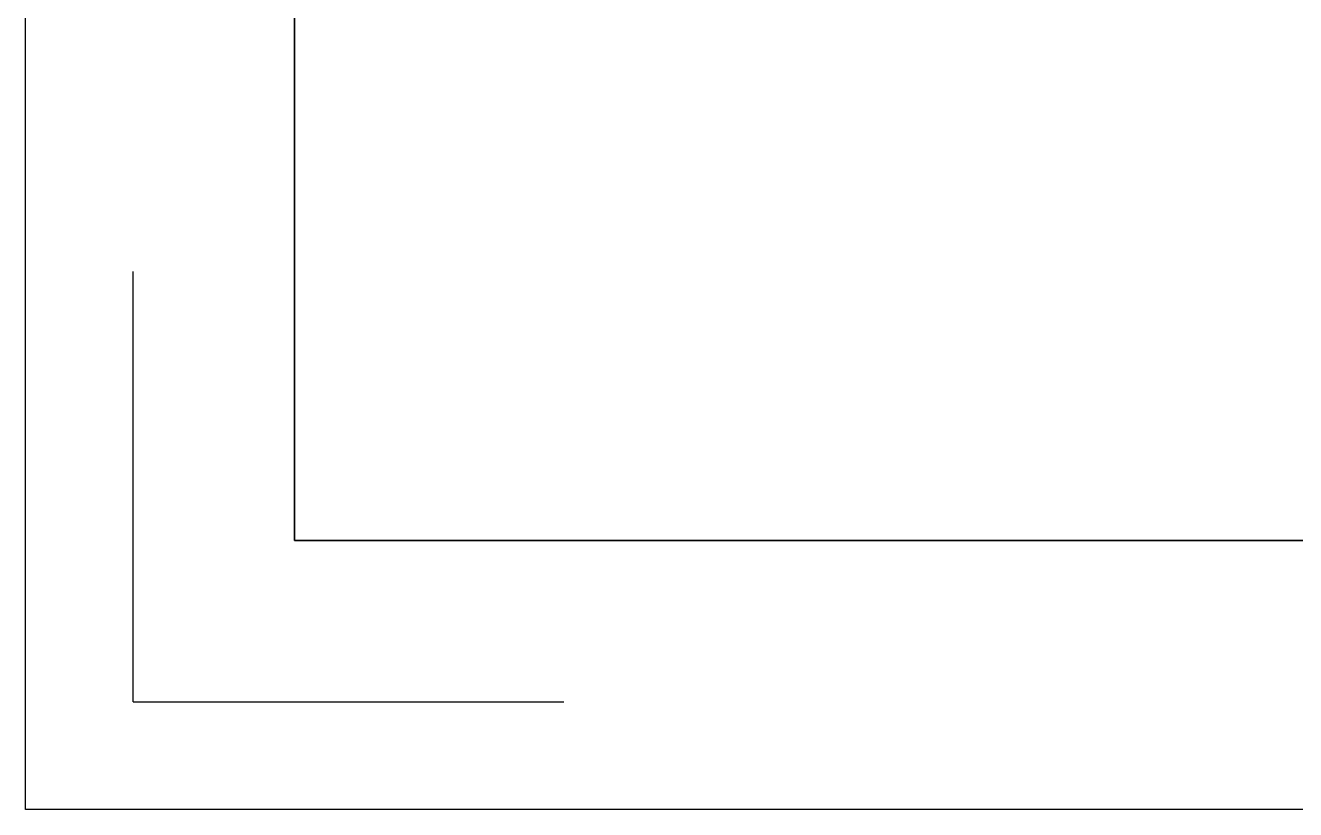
# Model space of a CAD drawing. Header units: millimetres. Extents: x 277 to 35015, y -7843 to 25622.
# Drawn here: x 2356 to 6025, y 2527 to 4793 of the extents above; entities that cross this region are included whole.
import ezdxf

# ---------------------------------------------------------------- set-up
doc = ezdxf.new("R2010")
doc.units = ezdxf.units.MM
doc.layers.add('总内框线', color=7, linetype='Continuous', lineweight=50)
doc.layers.add('总外框线', color=7, linetype='Continuous', lineweight=30)

msp = doc.modelspace()

# ---------------------------------------------------------------- linework, layer by layer
at = {"layer": '总内框线', "lineweight": 35}
for p, q in [((3133.237, 3304.614), (3133.237, 24844.134)), ((34237.237, 3304.614), (3133.237, 3304.614))]:
    msp.add_line(p, q, dxfattribs=at)
at = {"layer": '总内框线', "lineweight": -2}
for q in [(2666.677, 4082.214), (3910.837, 2838.054)]:
    msp.add_line((2666.677, 2838.054), q, dxfattribs=at)
at = {"layer": '总外框线', "lineweight": -2}
for p, q in [((2355.637, 2527.014), (2355.637, 25621.734)), ((35014.837, 2527.014), (2355.637, 2527.014))]:
    msp.add_line(p, q, dxfattribs=at)

doc.saveas('drawing.dxf')
